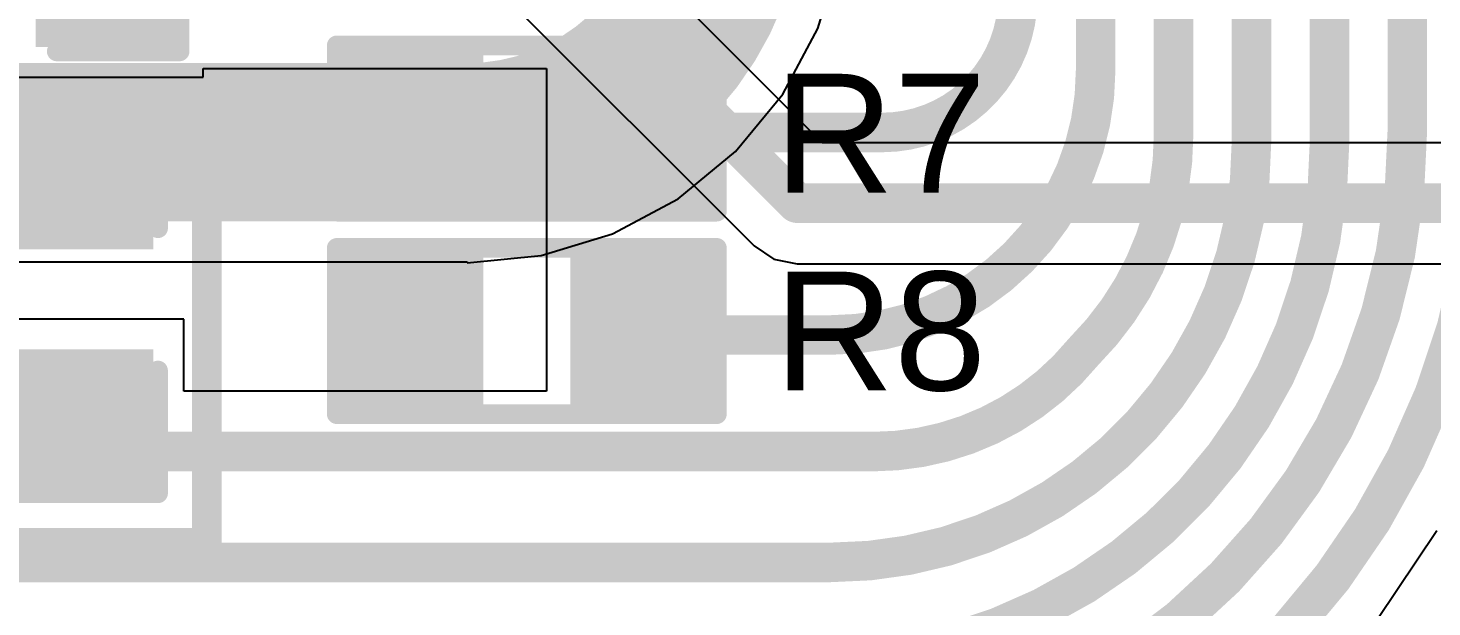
# Model space of a CAD drawing. Header units: inches. Extents: x -0.03 to 9.71, y 0.01 to 4.44.
# Drawn here: x 0.6858 to 1.0405, y 1.5218 to 1.6681 of the extents above; entities that cross this region are included whole.
import ezdxf

# ---------------------------------------------------------------- set-up
doc = ezdxf.new("R2010")
doc.units = ezdxf.units.IN
doc.header["$MEASUREMENT"] = 0
for name, color, linetype in [('Bottom Layer', 5, 'Continuous'), ('Layer 2', 76, 'Continuous'), ('Top Layer', 1, 'Continuous'), ('Top Overlay', 2, 'Continuous'), ('Top Paste', 8, 'Continuous'), ('Top Solder', 216, 'Continuous')]:
    doc.layers.add(name, color=color, linetype=linetype)
doc.styles.add('Arial', font='', dxfattribs={"height": 0.2})
doc.styles.get('Arial').set_extended_font_data('Arial')

# ---------------------------------------------------------------- blocks, each defined once
blk = doc.blocks.new('R___0603_83')
at = {"layer": 'Top Layer'}
for points in [[(-0.015, 0.0175), (-0.015, -0.0175), (-0.045, -0.0175), (-0.045, 0.0175)], [(0.045, 0.0175), (0.045, -0.0175), (0.015, -0.0175), (0.015, 0.0175)]]:
    blk.add_hatch(color=1, dxfattribs=at).paths.add_polyline_path(points)
at = {"layer": 'Top Paste'}
for points in [[(-0.015, 0.0175), (-0.015, -0.0175), (-0.045, -0.0175), (-0.045, 0.0175)], [(0.045, 0.0175), (0.045, -0.0175), (0.015, -0.0175), (0.015, 0.0175)]]:
    blk.add_hatch(color=8, dxfattribs=at).paths.add_polyline_path(points)
at = {"layer": 'Top Solder'}
for points in [[(-0.011, 0.0215), (-0.011, -0.0215), (-0.049, -0.0215), (-0.049, 0.0215)], [(0.049, 0.0215), (0.049, -0.0215), (0.011, -0.0215), (0.011, 0.0215)]]:
    blk.add_hatch(color=216, dxfattribs=at).paths.add_polyline_path(points)
at = {"layer": 'Top Overlay'}
for points in [[(-0.048, 0.021, 0.005, 0.005, 0), (0.048, 0.021, 0.005, 0.005, 0)], [(-0.048, -0.021, 0.005, 0.005, 0), (-0.048, 0.021, 0.005, 0.005, 0)], [(0.048, -0.021, 0.005, 0.005, 0), (0.048, 0.021, 0.005, 0.005, 0)], [(-0.048, -0.021, 0.005, 0.005, 0), (0.048, -0.021, 0.005, 0.005, 0)]]:
    blk.add_lwpolyline(points, format="xyseb", dxfattribs=at)
for points in [[(-0.04925, 0.021, 0.0025, 0.0025, 1), (-0.04675, 0.021, 0.0025, 0.0025, 1)], [(-0.04925, 0.021, 0.0025, 0.0025, 1), (-0.04675, 0.021, 0.0025, 0.0025, 1)], [(0.04675, 0.021, 0.0025, 0.0025, 1), (0.04925, 0.021, 0.0025, 0.0025, 1)], [(0.04675, 0.021, 0.0025, 0.0025, 1), (0.04925, 0.021, 0.0025, 0.0025, 1)], [(-0.04925, -0.021, 0.0025, 0.0025, 1), (-0.04675, -0.021, 0.0025, 0.0025, 1)], [(-0.04925, -0.021, 0.0025, 0.0025, 1), (-0.04675, -0.021, 0.0025, 0.0025, 1)], [(0.04675, -0.021, 0.0025, 0.0025, 1), (0.04925, -0.021, 0.0025, 0.0025, 1)], [(0.04675, -0.021, 0.0025, 0.0025, 1), (0.04925, -0.021, 0.0025, 0.0025, 1)]]:
    blk.add_lwpolyline(points, format="xyseb", close=True, dxfattribs=at)
blk = doc.blocks.new('R___0603_84')
at = {"layer": 'Top Layer'}
for points in [[(-0.015, 0.0175), (-0.015, -0.0175), (-0.045, -0.0175), (-0.045, 0.0175)], [(0.045, 0.0175), (0.045, -0.0175), (0.015, -0.0175), (0.015, 0.0175)]]:
    blk.add_hatch(color=1, dxfattribs=at).paths.add_polyline_path(points)
at = {"layer": 'Top Paste'}
for points in [[(-0.015, 0.0175), (-0.015, -0.0175), (-0.045, -0.0175), (-0.045, 0.0175)], [(0.045, 0.0175), (0.045, -0.0175), (0.015, -0.0175), (0.015, 0.0175)]]:
    blk.add_hatch(color=8, dxfattribs=at).paths.add_polyline_path(points)
at = {"layer": 'Top Solder'}
for points in [[(-0.011, 0.0215), (-0.011, -0.0215), (-0.049, -0.0215), (-0.049, 0.0215)], [(0.049, 0.0215), (0.049, -0.0215), (0.011, -0.0215), (0.011, 0.0215)]]:
    blk.add_hatch(color=216, dxfattribs=at).paths.add_polyline_path(points)
at = {"layer": 'Top Overlay'}
for points in [[(-0.048, 0.021, 0.005, 0.005, 0), (0.048, 0.021, 0.005, 0.005, 0)], [(-0.048, -0.021, 0.005, 0.005, 0), (-0.048, 0.021, 0.005, 0.005, 0)], [(0.048, -0.021, 0.005, 0.005, 0), (0.048, 0.021, 0.005, 0.005, 0)], [(-0.048, -0.021, 0.005, 0.005, 0), (0.048, -0.021, 0.005, 0.005, 0)]]:
    blk.add_lwpolyline(points, format="xyseb", dxfattribs=at)
for points in [[(-0.04925, 0.021, 0.0025, 0.0025, 1), (-0.04675, 0.021, 0.0025, 0.0025, 1)], [(-0.04925, 0.021, 0.0025, 0.0025, 1), (-0.04675, 0.021, 0.0025, 0.0025, 1)], [(0.04675, 0.021, 0.0025, 0.0025, 1), (0.04925, 0.021, 0.0025, 0.0025, 1)], [(0.04675, 0.021, 0.0025, 0.0025, 1), (0.04925, 0.021, 0.0025, 0.0025, 1)], [(-0.04925, -0.021, 0.0025, 0.0025, 1), (-0.04675, -0.021, 0.0025, 0.0025, 1)], [(-0.04925, -0.021, 0.0025, 0.0025, 1), (-0.04675, -0.021, 0.0025, 0.0025, 1)], [(0.04675, -0.021, 0.0025, 0.0025, 1), (0.04925, -0.021, 0.0025, 0.0025, 1)], [(0.04675, -0.021, 0.0025, 0.0025, 1), (0.04925, -0.021, 0.0025, 0.0025, 1)]]:
    blk.add_lwpolyline(points, format="xyseb", close=True, dxfattribs=at)
blk = doc.blocks.new('C___0603_178')
at = {"layer": 'Top Layer'}
for points in [[(-0.015, 0.0175), (-0.015, -0.0175), (-0.045, -0.0175), (-0.045, 0.0175)], [(0.045, 0.0175), (0.045, -0.0175), (0.015, -0.0175), (0.015, 0.0175)]]:
    blk.add_hatch(color=1, dxfattribs=at).paths.add_polyline_path(points)
at = {"layer": 'Top Paste'}
for points in [[(-0.015, 0.0175), (-0.015, -0.0175), (-0.045, -0.0175), (-0.045, 0.0175)], [(0.045, 0.0175), (0.045, -0.0175), (0.015, -0.0175), (0.015, 0.0175)]]:
    blk.add_hatch(color=8, dxfattribs=at).paths.add_polyline_path(points)
at = {"layer": 'Top Solder'}
for points in [[(-0.01264, 0.01986), (-0.01264, -0.01986), (-0.04736, -0.01986), (-0.04736, 0.01986)], [(0.04736, 0.01986), (0.04736, -0.01986), (0.01264, -0.01986), (0.01264, 0.01986)]]:
    blk.add_hatch(color=216, dxfattribs=at).paths.add_polyline_path(points)
at = {"layer": 'Top Overlay'}
for points in [[(-0.049, 0.021, 0.005, 0.005, 0), (-0.018, 0.021, 0.005, 0.005, 0)], [(-0.049, -0.021, 0.005, 0.005, 0), (-0.049, 0.021, 0.005, 0.005, 0)], [(0.018, 0.021, 0.005, 0.005, 0), (0.049, 0.021, 0.005, 0.005, 0)], [(0.049, -0.021, 0.005, 0.005, 0), (0.049, 0.021, 0.005, 0.005, 0)], [(-0.049, -0.021, 0.005, 0.005, 0), (-0.018, -0.021, 0.005, 0.005, 0)], [(0.018, -0.021, 0.005, 0.005, 0), (0.049, -0.021, 0.005, 0.005, 0)]]:
    blk.add_lwpolyline(points, format="xyseb", dxfattribs=at)
for points in [[(-0.05025, 0.021, 0.0025, 0.0025, 1), (-0.04775, 0.021, 0.0025, 0.0025, 1)], [(-0.05025, 0.021, 0.0025, 0.0025, 1), (-0.04775, 0.021, 0.0025, 0.0025, 1)], [(-0.01925, 0.021, 0.0025, 0.0025, 1), (-0.01675, 0.021, 0.0025, 0.0025, 1)], [(0.01675, 0.021, 0.0025, 0.0025, 1), (0.01925, 0.021, 0.0025, 0.0025, 1)], [(0.04775, 0.021, 0.0025, 0.0025, 1), (0.05025, 0.021, 0.0025, 0.0025, 1)], [(0.04775, 0.021, 0.0025, 0.0025, 1), (0.05025, 0.021, 0.0025, 0.0025, 1)], [(-0.05025, -0.021, 0.0025, 0.0025, 1), (-0.04775, -0.021, 0.0025, 0.0025, 1)], [(-0.05025, -0.021, 0.0025, 0.0025, 1), (-0.04775, -0.021, 0.0025, 0.0025, 1)], [(-0.01925, -0.021, 0.0025, 0.0025, 1), (-0.01675, -0.021, 0.0025, 0.0025, 1)], [(0.01675, -0.021, 0.0025, 0.0025, 1), (0.01925, -0.021, 0.0025, 0.0025, 1)], [(0.04775, -0.021, 0.0025, 0.0025, 1), (0.05025, -0.021, 0.0025, 0.0025, 1)], [(0.04775, -0.021, 0.0025, 0.0025, 1), (0.05025, -0.021, 0.0025, 0.0025, 1)]]:
    blk.add_lwpolyline(points, format="xyseb", close=True, dxfattribs=at)
blk = doc.blocks.new('C___0603_179')
at = {"layer": 'Top Layer'}
for points in [[(-0.015, 0.0175), (-0.015, -0.0175), (-0.045, -0.0175), (-0.045, 0.0175)], [(0.045, 0.0175), (0.045, -0.0175), (0.015, -0.0175), (0.015, 0.0175)]]:
    blk.add_hatch(color=1, dxfattribs=at).paths.add_polyline_path(points)
at = {"layer": 'Top Paste'}
for points in [[(-0.015, 0.0175), (-0.015, -0.0175), (-0.045, -0.0175), (-0.045, 0.0175)], [(0.045, 0.0175), (0.045, -0.0175), (0.015, -0.0175), (0.015, 0.0175)]]:
    blk.add_hatch(color=8, dxfattribs=at).paths.add_polyline_path(points)
at = {"layer": 'Top Solder'}
for points in [[(-0.01264, 0.01986), (-0.01264, -0.01986), (-0.04736, -0.01986), (-0.04736, 0.01986)], [(0.04736, 0.01986), (0.04736, -0.01986), (0.01264, -0.01986), (0.01264, 0.01986)]]:
    blk.add_hatch(color=216, dxfattribs=at).paths.add_polyline_path(points)
at = {"layer": 'Top Overlay'}
for points in [[(-0.018, 0.021, 0.005, 0.005, 0), (-0.049, 0.021, 0.005, 0.005, 0)], [(-0.049, -0.021, 0.005, 0.005, 0), (-0.049, 0.021, 0.005, 0.005, 0)], [(0.049, 0.021, 0.005, 0.005, 0), (0.018, 0.021, 0.005, 0.005, 0)], [(0.049, -0.021, 0.005, 0.005, 0), (0.049, 0.021, 0.005, 0.005, 0)], [(-0.018, -0.021, 0.005, 0.005, 0), (-0.049, -0.021, 0.005, 0.005, 0)], [(0.049, -0.021, 0.005, 0.005, 0), (0.018, -0.021, 0.005, 0.005, 0)]]:
    blk.add_lwpolyline(points, format="xyseb", dxfattribs=at)
for points in [[(-0.05025, 0.021, 0.0025, 0.0025, 1), (-0.04775, 0.021, 0.0025, 0.0025, 1)], [(-0.05025, 0.021, 0.0025, 0.0025, 1), (-0.04775, 0.021, 0.0025, 0.0025, 1)], [(-0.01925, 0.021, 0.0025, 0.0025, 1), (-0.01675, 0.021, 0.0025, 0.0025, 1)], [(0.01675, 0.021, 0.0025, 0.0025, 1), (0.01925, 0.021, 0.0025, 0.0025, 1)], [(0.04775, 0.021, 0.0025, 0.0025, 1), (0.05025, 0.021, 0.0025, 0.0025, 1)], [(0.04775, 0.021, 0.0025, 0.0025, 1), (0.05025, 0.021, 0.0025, 0.0025, 1)], [(-0.05025, -0.021, 0.0025, 0.0025, 1), (-0.04775, -0.021, 0.0025, 0.0025, 1)], [(-0.05025, -0.021, 0.0025, 0.0025, 1), (-0.04775, -0.021, 0.0025, 0.0025, 1)], [(-0.01925, -0.021, 0.0025, 0.0025, 1), (-0.01675, -0.021, 0.0025, 0.0025, 1)], [(0.01675, -0.021, 0.0025, 0.0025, 1), (0.01925, -0.021, 0.0025, 0.0025, 1)], [(0.04775, -0.021, 0.0025, 0.0025, 1), (0.05025, -0.021, 0.0025, 0.0025, 1)], [(0.04775, -0.021, 0.0025, 0.0025, 1), (0.05025, -0.021, 0.0025, 0.0025, 1)]]:
    blk.add_lwpolyline(points, format="xyseb", close=True, dxfattribs=at)

msp = doc.modelspace()

# ---------------------------------------------------------------- linework, layer by layer
at = {"layer": 'Bottom Layer'}
for p, q in [((0.79939, 1.68291), (0.86926, 1.61304)), ((0.88641, 1.63915), (0.84555, 1.68001)), ((1.77612, 1.63915), (0.88641, 1.63915)), ((0.86926, 1.61304), (0.87423, 1.60973)), ((0.87423, 1.60973), (0.88008, 1.60857)), ((0.88008, 1.60857), (2.52201, 1.60857))]:
    msp.add_line(p, q, dxfattribs=at)
for points in [[(0.79921, 1.70473, 0.01, 0.01, 0), (0.88008, 1.62386, 0.01, 0.01, 0)], [(0.88008, 1.62386, 0.01, 0.01, 0), (2.53331, 1.62386, 0.01, 0.01, 0)]]:
    msp.add_lwpolyline(points, format="xyseb", dxfattribs=at)
msp.add_lwpolyline([(0.87758, 1.62386, 0.005, 0.005, 1), (0.88258, 1.62386, 0.005, 0.005, 1)], format="xyseb", close=True, dxfattribs=at)
msp.add_lwpolyline([(0.87758, 1.62386, 0.005, 0.005, 1), (0.88258, 1.62386, 0.005, 0.005, 1)], format="xyseb", close=True, dxfattribs=at)
at = {"layer": 'Layer 2'}
for p, q in [((0.88536, 1.66801), (0.89082, 1.68601)), ((0.8765, 1.65143), (0.88536, 1.66801)), ((0.86457, 1.63689), (0.8765, 1.65143)), ((0.85003, 1.62496), (0.86457, 1.63689)), ((0.83345, 1.6161), (0.85003, 1.62496)), ((0.81545, 1.61064), (0.83345, 1.6161)), ((0.79673, 1.60879), (0.81545, 1.61064)), ((0.65219, 1.609), (0.79673, 1.609)), ((0.79673, 1.609), (0.79673, 1.60879))]:
    msp.add_line(p, q, dxfattribs=at)
for points in [[(0.8622, 1.70473, 0.04, 0.04, -0.414214), (0.79673, 1.63925, 0.04, 0.04, 0)], [(0.65219, 1.63925, 0.04, 0.04, 0), (0.79673, 1.63925, 0.04, 0.04, 0)]]:
    msp.add_lwpolyline(points, format="xyseb", dxfattribs=at)
msp.add_lwpolyline([(0.78673, 1.63925, 0.02, 0.02, 1), (0.80673, 1.63925, 0.02, 0.02, 1)], format="xyseb", close=True, dxfattribs=at)
msp.add_lwpolyline([(0.78673, 1.63925, 0.02, 0.02, 1), (0.80673, 1.63925, 0.02, 0.02, 1)], format="xyseb", close=True, dxfattribs=at)
at = {"layer": 'Top Layer'}
for p, q in [((0.73008, 1.65573), (0.73008, 1.65793)), ((0.73008, 1.65793), (0.81681, 1.65793)), ((0.81681, 1.65793), (0.81681, 1.61523)), ((0.68008, 1.65573), (0.73008, 1.65573)), ((0.81681, 1.61523), (0.81681, 1.57636)), ((0.72514, 1.59455), (0.67014, 1.59455)), ((0.72514, 1.57636), (0.72514, 1.59455)), ((0.81681, 1.57636), (0.72514, 1.57636)), ((1.02664, 1.51867), (1.04167, 1.54116))]:
    msp.add_line(p, q, dxfattribs=at)
for points in [[(0.95551, 1.65744, 0.01, 0.01, 0), (0.95551, 1.75413, 0.01, 0.01, 0)], [(0.9752, 1.64119, 0.01, 0.01, 0), (0.9752, 1.75413, 0.01, 0.01, 0)], [(0.99488, 1.63937, 0.01, 0.01, 0), (0.99488, 1.75413, 0.01, 0.01, 0)], [(1.01457, 1.63877, 0.01, 0.01, 0), (1.01457, 1.75413, 0.01, 0.01, 0)], [(1.03425, 1.64208, 0.01, 0.01, 0), (1.03425, 1.75413, 0.01, 0.01, 0)], [(0.93583, 1.67598, 0.01, 0.01, -0.414214), (0.90157, 1.64173, 0.01, 0.01, 0)], [(0.95551, 1.65744, 0.01, 0.01, -0.414213), (0.88862, 1.59055, 0.01, 0.01, 0)], [(1.05394, 1.64457, 0.01, 0.01, -0.18674), (1.00409, 1.51575, 0.01, 0.01, 0)], [(0.83937, 1.64173, 0.01, 0.01, 0), (0.90157, 1.64173, 0.01, 0.01, 0)], [(0.9752, 1.64119, 0.01, 0.01, -0.198913), (0.95245, 1.58629, 0.01, 0.01, 0)], [(1.03425, 1.64208, 0.01, 0.01, -0.247076), (0.96432, 1.50921, 0.01, 0.01, 0)], [(1.01457, 1.63877, 0.01, 0.01, -0.414214), (0.88367, 1.50787, 0.01, 0.01, 0)], [(0.99488, 1.63937, 0.01, 0.01, -0.414214), (0.88858, 1.53307, 0.01, 0.01, 0)], [(0.83937, 1.59055, 0.01, 0.01, 0), (0.88862, 1.59055, 0.01, 0.01, 0)], [(0.95245, 1.58629, 0.01, 0.01, -0.2247), (0.89917, 1.56107, 0.01, 0.01, 0)], [(0.64252, 1.56955, 0.015, 0.015, 0), (0.69764, 1.56955, 0.015, 0.015, 0)], [(0.69764, 1.56955, 0.01, 0.01, 0), (0.70612, 1.56107, 0.01, 0.01, 0)], [(0.70612, 1.56107, 0.01, 0.01, 0), (0.89917, 1.56107, 0.01, 0.01, 0)], [(0.57145, 1.53307, 0.01, 0.01, 0), (0.88858, 1.53307, 0.01, 0.01, 0)]]:
    msp.add_lwpolyline(points, format="xyseb", dxfattribs=at)
for points in [[(0.95301, 1.65744, 0.005, 0.005, 1), (0.95801, 1.65744, 0.005, 0.005, 1)], [(0.95301, 1.65744, 0.005, 0.005, 1), (0.95801, 1.65744, 0.005, 0.005, 1)], [(0.83687, 1.64173, 0.005, 0.005, 1), (0.84187, 1.64173, 0.005, 0.005, 1)], [(0.89907, 1.64173, 0.005, 0.005, 1), (0.90407, 1.64173, 0.005, 0.005, 1)], [(0.89907, 1.64173, 0.005, 0.005, 1), (0.90407, 1.64173, 0.005, 0.005, 1)], [(0.9727, 1.64119, 0.005, 0.005, 1), (0.9777, 1.64119, 0.005, 0.005, 1)], [(0.9727, 1.64119, 0.005, 0.005, 1), (0.9777, 1.64119, 0.005, 0.005, 1)], [(1.03175, 1.64208, 0.005, 0.005, 1), (1.03675, 1.64208, 0.005, 0.005, 1)], [(1.03175, 1.64208, 0.005, 0.005, 1), (1.03675, 1.64208, 0.005, 0.005, 1)], [(0.99238, 1.63937, 0.005, 0.005, 1), (0.99738, 1.63937, 0.005, 0.005, 1)], [(0.99238, 1.63937, 0.005, 0.005, 1), (0.99738, 1.63937, 0.005, 0.005, 1)], [(1.01207, 1.63877, 0.005, 0.005, 1), (1.01707, 1.63877, 0.005, 0.005, 1)], [(1.01207, 1.63877, 0.005, 0.005, 1), (1.01707, 1.63877, 0.005, 0.005, 1)], [(0.83687, 1.59055, 0.005, 0.005, 1), (0.84187, 1.59055, 0.005, 0.005, 1)], [(0.88612, 1.59055, 0.005, 0.005, 1), (0.89112, 1.59055, 0.005, 0.005, 1)], [(0.88612, 1.59055, 0.005, 0.005, 1), (0.89112, 1.59055, 0.005, 0.005, 1)], [(0.94995, 1.58629, 0.005, 0.005, 1), (0.95495, 1.58629, 0.005, 0.005, 1)], [(0.94995, 1.58629, 0.005, 0.005, 1), (0.95495, 1.58629, 0.005, 0.005, 1)], [(0.69389, 1.56955, 0.0075, 0.0075, 1), (0.70139, 1.56955, 0.0075, 0.0075, 1)], [(0.69514, 1.56955, 0.005, 0.005, 1), (0.70014, 1.56955, 0.005, 0.005, 1)], [(0.70362, 1.56107, 0.005, 0.005, 1), (0.70862, 1.56107, 0.005, 0.005, 1)], [(0.70362, 1.56107, 0.005, 0.005, 1), (0.70862, 1.56107, 0.005, 0.005, 1)], [(0.89667, 1.56107, 0.005, 0.005, 1), (0.90167, 1.56107, 0.005, 0.005, 1)], [(0.89667, 1.56107, 0.005, 0.005, 1), (0.90167, 1.56107, 0.005, 0.005, 1)], [(0.88608, 1.53307, 0.005, 0.005, 1), (0.89108, 1.53307, 0.005, 0.005, 1)], [(0.88608, 1.53307, 0.005, 0.005, 1), (0.89108, 1.53307, 0.005, 0.005, 1)]]:
    msp.add_lwpolyline(points, format="xyseb", close=True, dxfattribs=at)
at = {"layer": 'Top Overlay'}
for points in [[(0.731, 1.538, 0.0075, 0.0075, 0), (0.731, 1.64955, 0.0075, 0.0075, 0)], [(0.545, 1.538, 0.0075, 0.0075, 0), (0.731, 1.538, 0.0075, 0.0075, 0)]]:
    msp.add_lwpolyline(points, format="xyseb", dxfattribs=at)
for points in [[(0.72913, 1.64955, 0.00375, 0.00375, 1), (0.73288, 1.64955, 0.00375, 0.00375, 1)], [(0.72913, 1.538, 0.00375, 0.00375, 1), (0.73288, 1.538, 0.00375, 0.00375, 1)], [(0.72913, 1.538, 0.00375, 0.00375, 1), (0.73288, 1.538, 0.00375, 0.00375, 1)]]:
    msp.add_lwpolyline(points, format="xyseb", close=True, dxfattribs=at)

# ---------------------------------------------------------------- block references
for name, p in [('C___0603_178', (0.67508, 1.68323)), ('R___0603_84', (0.81181, 1.64273)), ('R___0603_83', (0.81181, 1.59155))]:
    msp.add_blockref(name, p)
at = {"rotation": 270}
msp.add_blockref('C___0603_179', (0.69764, 1.59955), dxfattribs=at)

# ---------------------------------------------------------------- texts
at = {"layer": 'Top Overlay', "style": 'Arial'}
for s, p in [('R7', (0.8743, 1.62656)), ('R8', (0.8743, 1.57656))]:
    msp.add_text(s, height=0.03, dxfattribs=at).set_placement(p)

doc.saveas('drawing.dxf')
